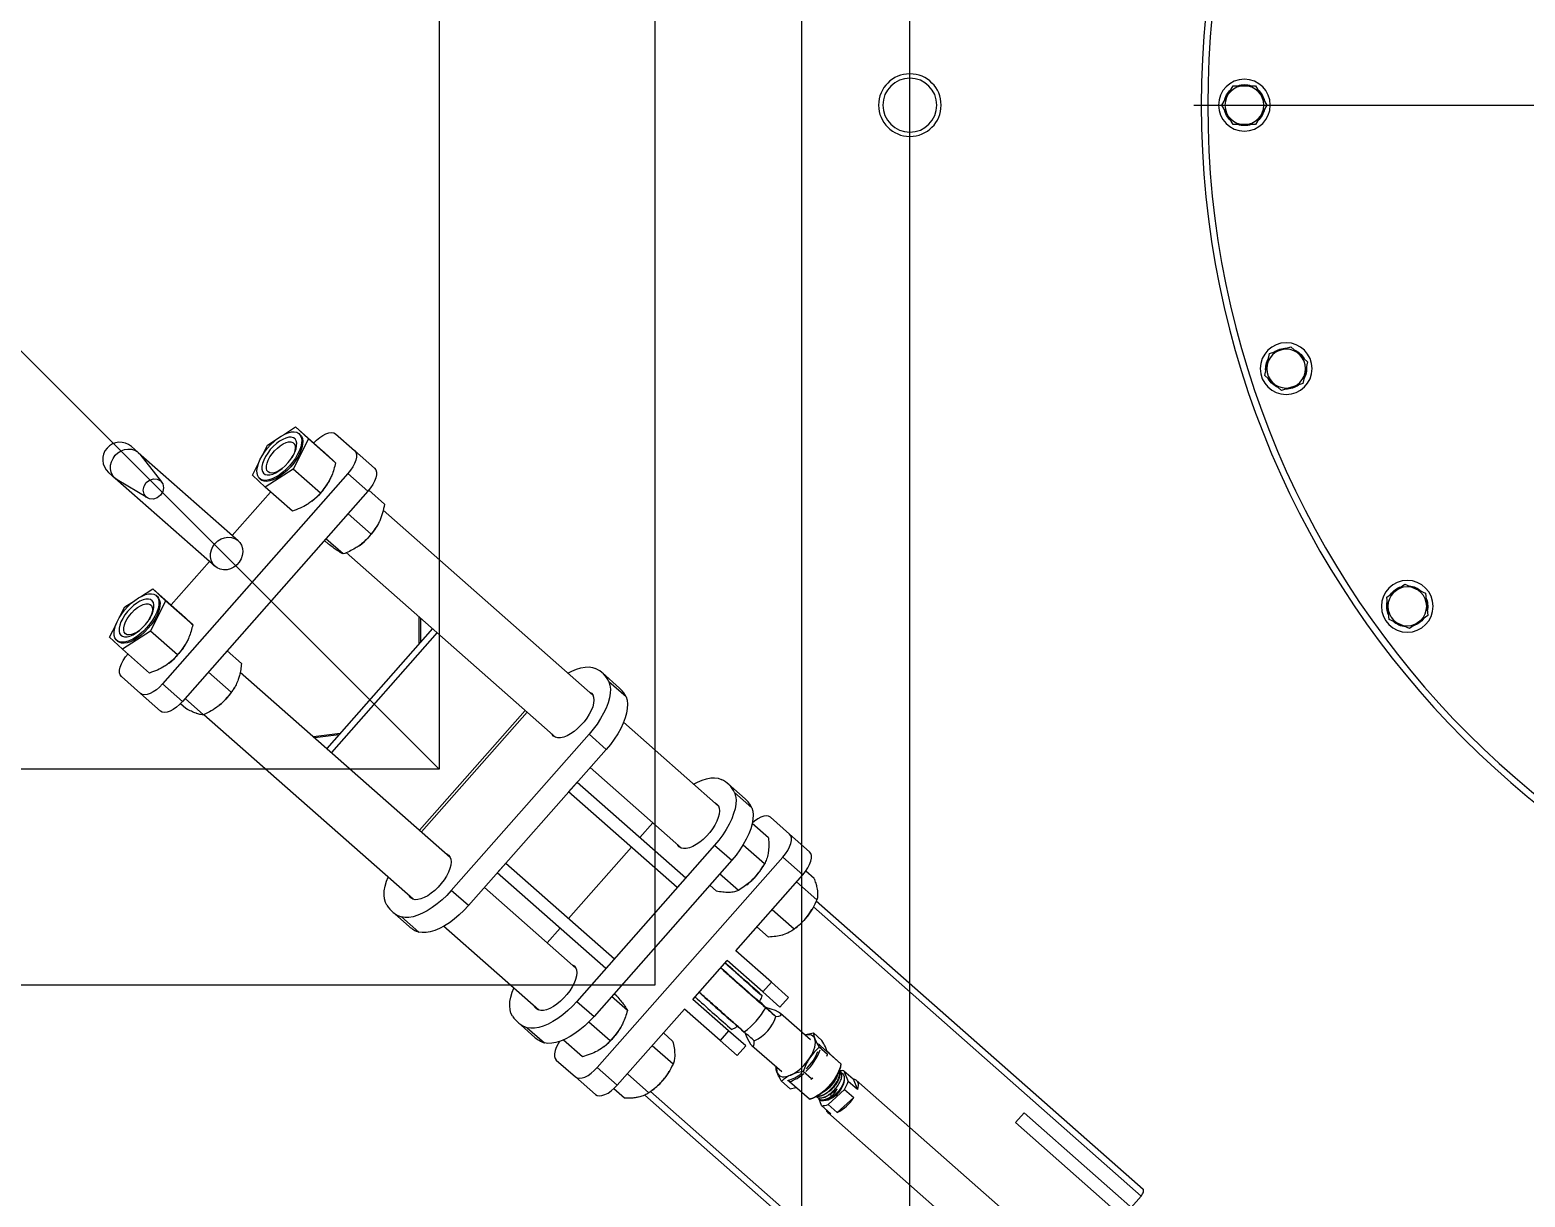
# Model space of a CAD drawing. Header units: millimetres. Extents: x 163705 to 1616509, y 81827 to 302547.
# Drawn here: x 620347 to 621040, y 152585 to 153125 of the extents above; entities that cross this region are included whole.
import ezdxf

# ---------------------------------------------------------------- set-up
doc = ezdxf.new("R2010")
doc.units = ezdxf.units.MM
doc.header["$LTSCALE"] = 10
doc.linetypes.add('ACAD_ISO02W100', pattern=[15, 12, -3])
doc.layers.add('1-文本', color=4, linetype='Continuous', lineweight=0)
doc.layers.add('1-虚线', color=8, linetype='ACAD_ISO02W100', lineweight=0)

# ---------------------------------------------------------------- blocks, each defined once
blk = doc.blocks.new('G$C2612153E')
blk.add_line((1827.78, 4044.19), (3627.78, 5844.19))
at = {"lineweight": 25}
for p, q in [((1862.85, 4182.5), (1870.65, 4191.34)), ((1883.37, 4190.83), (1888.95, 4196.79)), ((1886.95, 4192.98), (1887.42, 4193.5)), ((1888.95, 4196.79), (1894.85, 4193.83)), ((1898.2, 4192.15), (1902.92, 4189.78)), ((1921.67, 4147.9), (1962.5, 4194.2)), ((1953.42, 4179.27), (1961.83, 4193.28)), ((1962.5, 4194.2), (1965.23, 4197.3)), ((1872.31, 4178.28), (1883.37, 4190.83)), ((1891.76, 4177.85), (1883.37, 4190.83)), ((1902.92, 4189.78), (1905.81, 4185.31)), ((1977.23, 4186.72), (1974.5, 4183.62)), ((1862.85, 4182.5), (1854.68, 4173.24)), ((1880.7, 4165.31), (1891.76, 4177.85)), ((1905.74, 4170.84), (1891.76, 4177.85)), ((1907.68, 4182.42), (1911.31, 4176.8)), ((1974.5, 4183.62), (1933.67, 4137.32)), ((1973.67, 4182.84), (1960.82, 4172.74)), ((1867.23, 4172.35), (1859.07, 4163.09)), ((1964.73, 4086.37), (1867.23, 4172.35)), ((1894.68, 4158.3), (1905.74, 4170.84)), ((1900.25, 4164.26), (1911.31, 4176.8)), ((1911.31, 4176.8), (1905.74, 4170.84)), ((1908.19, 4175.18), (1907.73, 4174.65)), ((1855.8, 4161.42), (1858.09, 4164.02)), ((1876.92, 4169.23), (1876.87, 4169.29)), ((1903.85, 4168.34), (1924.01, 4150.56)), ((1852.9, 4153.28), (1860.47, 4161.86)), ((1956.57, 4077.11), (1859.07, 4163.09)), ((1885.46, 4161.7), (1885.42, 4161.73)), ((1767.48, 4056.22), (1852.97, 4153.15)), ((1863.37, 4140.44), (1872.72, 4151.05)), ((1872.78, 4136.31), (1786.98, 4039.02)), ((1865.68, 4138.88), (1865.41, 4139.04)), ((1876.74, 4135.75), (1882.58, 4142.36)), ((1936.01, 4139.98), (1956.17, 4122.2)), ((1958.37, 4124.69), (1963.95, 4130.65)), ((1963.95, 4130.65), (1969.85, 4127.68)), ((1947.3, 4112.15), (1958.37, 4124.69)), ((1966.75, 4111.71), (1958.37, 4124.69)), ((1961.95, 4126.83), (1962.42, 4127.36)), ((1973.21, 4126), (1977.93, 4123.63)), ((1977.93, 4123.63), (1980.82, 4119.16)), ((1982.69, 4116.27), (1986.32, 4110.65)), ((1955.69, 4099.17), (1966.75, 4111.71)), ((1980.73, 4104.69), (1966.75, 4111.71)), ((1975.26, 4098.11), (1986.32, 4110.65)), ((1986.32, 4110.65), (1980.73, 4104.69)), ((1983.19, 4109.04), (1982.73, 4108.51)), ((1843.68, 4090.64), (1842.28, 4101.73)), ((1842.85, 4102.38), (1844.41, 4090)), ((1951.92, 4103.08), (1951.87, 4103.15)), ((1969.67, 4092.15), (1980.73, 4104.69)), ((1891.02, 4045.12), (1835.52, 4094.06)), ((1892.89, 4047.24), (1837.39, 4096.19)), ((1927.46, 4088.59), (1934.5, 4096.57)), ((1932.04, 4095.43), (1933.68, 4097.29)), ((1960.46, 4095.56), (1960.42, 4095.58)), ((1842.48, 3990.07), (1928.08, 4087.14)), ((1983.15, 4092.13), (1975.35, 4083.29)), ((1931.91, 4080.4), (1931.9, 4080.41)), ((1936.7, 4075.61), (1946.13, 4086.31)), ((1964.73, 4086.37), (1956.57, 4077.11)), ((1975.35, 4083.29), (1967.18, 4074.03)), ((1950.51, 4069.46), (1956.96, 4076.77)), ((1947.7, 4070.07), (1861.98, 3972.88)), ((1940.52, 4072.83), (1940.41, 4072.9)), ((1752.32, 4053.58), (1759.32, 4061.52)), ((1754.83, 4058), (1761.83, 4065.94)), ((1799.47, 4053.18), (1854.97, 4004.24)), ((1885.87, 4053.43), (1898.35, 4053.43)), ((1897.78, 4052.78), (1886.61, 4052.78)), ((1798.69, 4052.3), (1854.19, 4003.35)), ((1716.14, 3998.01), (1754.98, 4042.05)), ((1764.54, 4030.59), (1771.54, 4038.53)), ((1843.92, 3974.7), (1771.54, 4038.53)), ((1836.92, 3966.76), (1764.54, 4030.59)), ((1772.98, 4023.15), (1735.64, 3980.81)), ((1735.4, 3966.93), (1779.73, 4017.2)), ((1784.23, 4013.23), (1739.9, 3962.96)), ((1779.73, 4017.2), (1784.23, 4013.23)), ((1703.5, 3999.8), (1710.5, 4007.73)), ((1707.99, 4003.31), (1700.99, 3995.37)), ((1747.36, 3994.09), (1754.11, 3988.14)), ((1692.96, 3989.87), (1685.17, 3981.03)), ((1694.53, 3977.77), (1702.28, 3986.56)), ((1758.61, 3984.17), (1791.61, 3955.07)), ((1772.9, 3933.86), (1817.23, 3984.13)), ((1817.23, 3984.13), (1821.73, 3980.16)), ((1677, 3971.77), (1685.17, 3981.03)), ((1720.21, 3980.32), (1713.21, 3972.39)), ((1792.59, 3916.49), (1720.21, 3980.32)), ((1821.73, 3980.16), (1777.4, 3929.89)), ((1681.38, 3961.62), (1689.55, 3970.88)), ((1689.55, 3970.88), (1787.05, 3884.89)), ((1701.88, 3964.9), (1710.63, 3974.82)), ((1785.59, 3908.56), (1713.21, 3972.39)), ((1791.14, 3931.87), (1828.48, 3974.2)), ((1836.92, 3966.76), (1843.92, 3974.7)), ((1675.35, 3958.26), (1679.74, 3963.24)), ((1699.23, 3967.75), (1699.12, 3967.89)), ((1715.94, 3956.93), (1722.41, 3964.27)), ((1722.66, 3961.83), (1723.76, 3963.08)), ((1739.9, 3962.96), (1735.4, 3966.93)), ((1861.26, 3957.51), (1868.26, 3965.45)), ((1872.33, 3968.49), (1865.33, 3960.55)), ((1677.84, 3946.91), (1686.69, 3956.94)), ((1681.38, 3961.62), (1716.63, 3930.53)), ((1707.74, 3960.25), (1707.74, 3960.25)), ((1849.48, 3958.71), (1810.64, 3914.67)), ((1676.79, 3948.85), (1543.21, 3797.39)), ((1796.11, 3951.1), (1802.86, 3945.15)), ((1678.42, 3946.17), (1544.52, 3794.34)), ((1679.22, 3945.07), (1678.85, 3945.54)), ((1691.08, 3935.76), (1699.66, 3945.5)), ((1688.04, 3937.38), (1687.73, 3937.57)), ((1701.82, 3935.96), (1705.61, 3940.25)), ((1702.05, 3914), (1716.63, 3930.53)), ((1777.4, 3929.89), (1772.9, 3933.86)), ((1706.55, 3910.03), (1721.13, 3926.56)), ((1721.13, 3926.56), (1739.13, 3910.69)), ((1702.05, 3914), (1695.06, 3906.07)), ((1706.55, 3910.03), (1702.05, 3914)), ((1771.28, 3915.71), (1773.99, 3918.79)), ((1771.56, 3905.5), (1779.21, 3914.18)), ((1792.59, 3916.49), (1785.59, 3908.56)), ((1699.56, 3902.1), (1706.55, 3910.03)), ((1724.55, 3894.15), (1739.13, 3910.69)), ((1735.45, 3913.17), (1735.84, 3913.59)), ((1737.89, 3911.79), (1738.02, 3911.56)), ((1816.92, 3907.24), (1809.92, 3899.31)), ((1821, 3910.28), (1814, 3902.35)), ((1699.56, 3902.1), (1695.06, 3906.07)), ((1729.05, 3890.18), (1743.63, 3906.72)), ((1743.63, 3906.72), (1778.88, 3875.63)), ((1774.23, 3901.61), (1774.09, 3901.79)), ((1783.88, 3893.44), (1792.61, 3903.35)), ((1687.49, 3885.39), (1699.67, 3899.2)), ((1724.55, 3894.15), (1717.56, 3886.22)), ((1729.05, 3890.18), (1724.55, 3894.15)), ((1750, 3891.52), (1754.76, 3896.91)), ((1783.42, 3893.71), (1782.74, 3894.11)), ((1795.92, 3891.6), (1802.53, 3899.09)), ((1713.2, 3888.16), (1717.29, 3892.66)), ((1717.3, 3892.66), (1717.22, 3892.73)), ((1722.06, 3882.26), (1717.56, 3886.22)), ((1722.06, 3882.26), (1729.05, 3890.18)), ((1753.64, 3879.68), (1762.68, 3889.92)), ((1797.67, 3881.81), (1805.46, 3890.65)), ((1674.82, 3872.61), (1682.98, 3881.87)), ((1679.75, 3881.58), (1683.17, 3885.45)), ((1679.75, 3881.58), (1680.36, 3878.9)), ((1682.98, 3881.87), (1683.56, 3882.52)), ((1683.81, 3882.79), (1683.56, 3882.52)), ((1714.67, 3885.97), (1702.49, 3872.16)), ((1754.22, 3878.92), (1753.68, 3879.63)), ((1778.88, 3875.63), (1787.05, 3884.89)), ((1789.5, 3872.55), (1797.67, 3881.81)), ((1674.81, 3872.6), (1674.82, 3872.61)), ((1674.83, 3872.52), (1674.81, 3872.6)), ((1684.34, 3871.55), (1687.75, 3875.42)), ((1767.23, 3869.13), (1775.56, 3878.57)), ((1777.18, 3870.42), (1780.58, 3874.28)), ((1763.93, 3870.77), (1630.02, 3718.94)), ((1766.71, 3869.39), (1633.21, 3718.01)), ((1671.88, 3866.92), (1668.13, 3862.67)), ((1671.88, 3866.92), (1675.32, 3868.3)), ((1674.57, 3867.71), (1675.11, 3868.33)), ((1675.85, 3869.17), (1675.99, 3869.32)), ((1683.99, 3871.98), (1684.34, 3871.55)), ((1684.34, 3871.55), (1684.85, 3871.04)), ((1699.44, 3867.27), (1691.27, 3858.01)), ((1695.53, 3864.17), (1698.95, 3868.04)), ((1699.44, 3867.27), (1698.63, 3867.42)), ((1700.01, 3867.91), (1699.44, 3867.27)), ((1699.49, 3867.98), (1700.01, 3867.91)), ((1700.01, 3867.91), (1700.4, 3868.34)), ((1702.14, 3866.81), (1705.56, 3870.69)), ((1762.9, 3871.32), (1762.73, 3871.42)), ((1579.35, 3762.78), (1668.73, 3864.12)), ((1668.71, 3859.71), (1672.46, 3863.96)), ((1675.64, 3852.07), (1668.71, 3859.71)), ((1679.39, 3856.32), (1672.46, 3863.96)), ((1676.31, 3862.31), (1677.32, 3862.81)), ((1691.26, 3857.99), (1695.65, 3862.83)), ((1694.82, 3864.45), (1695.53, 3864.17)), ((1695.53, 3864.17), (1695.78, 3864.18)), ((1695.65, 3862.83), (1696.23, 3863.47)), ((1696.23, 3863.47), (1697.12, 3864.48)), ((1696.96, 3864.44), (1698.21, 3864.78)), ((1679.39, 3856.32), (1675.64, 3852.07)), ((1679.31, 3850.34), (1683.06, 3854.59)), ((1684.33, 3852.35), (1679.31, 3850.34)), ((1688.08, 3856.6), (1683.06, 3854.59)), ((1688.08, 3856.6), (1684.33, 3852.35)), ((1687.55, 3858.24), (1686.57, 3857.13)), ((1691.27, 3858.01), (1691.26, 3857.99)), ((1683.73, 3850.89), (1594.35, 3749.55)), ((1610.32, 3716.24), (1664.02, 3777.14)), ((1664.02, 3777.14), (1668.52, 3773.17)), ((1614.82, 3712.27), (1668.52, 3773.17)), ((1624.77, 3723.57), (1630.02, 3718.94))]:
    blk.add_line(p, q, dxfattribs=at)
for points in [[(1727.78, 5944.19), (3727.78, 5944.19), (3727.78, 3944.19), (1727.78, 3944.19)], [(1827.78, 5844.19), (3627.78, 5844.19), (3627.78, 4044.19), (1827.78, 4044.19)]]:
    blk.add_lwpolyline(points, close=True)
for points in [[(1870.65, 4191.34), (1871.4, 4191.9), (1872.41, 4192.19), (1873.64, 4192.19), (1875.05, 4191.9), (1876.57, 4191.34), (1878.16, 4190.53), (1879.74, 4189.49), (1881.26, 4188.26)], [(1907.73, 4174.65), (1907.05, 4174.08), (1906.02, 4173.62), (1904.76, 4173.43), (1903.31, 4173.51), (1901.7, 4173.85), (1899.98, 4174.46), (1898.19, 4175.3), (1896.38, 4176.37), (1894.59, 4177.63), (1892.88, 4179.04), (1891.28, 4180.59), (1889.84, 4182.21), (1888.59, 4183.88), (1887.57, 4185.54), (1886.8, 4187.16), (1886.31, 4188.7), (1886.1, 4190.11), (1886.18, 4191.35), (1886.55, 4192.4), (1886.95, 4192.98)], [(1908.98, 4178.74), (1909.04, 4177.41), (1908.82, 4176.26), (1908.31, 4175.32), (1907.52, 4174.61), (1906.49, 4174.15), (1905.22, 4173.96), (1903.77, 4174.04), (1902.16, 4174.38), (1900.44, 4174.99), (1898.66, 4175.83), (1896.85, 4176.9), (1895.06, 4178.15), (1893.35, 4179.57), (1891.75, 4181.12), (1890.31, 4182.74), (1889.06, 4184.41), (1888.04, 4186.07), (1887.27, 4187.69), (1886.77, 4189.23), (1886.56, 4190.63), (1886.65, 4191.88), (1887.02, 4192.93), (1887.67, 4193.76), (1888.58, 4194.34), (1889.73, 4194.66), (1891.09, 4194.72), (1892.63, 4194.51), (1894.3, 4194.03), (1896.06, 4193.31), (1897.86, 4192.35), (1899.67, 4191.18), (1901.42, 4189.84), (1903.08, 4188.36), (1904.61, 4186.77), (1905.96, 4185.11), (1907.1, 4183.44), (1907.99, 4181.79), (1908.63, 4180.21), (1908.98, 4178.74)], [(1906.52, 4179.97), (1906.19, 4181.3), (1905.57, 4182.73), (1904.68, 4184.22), (1903.56, 4185.71), (1902.25, 4187.15), (1900.78, 4188.5), (1899.22, 4189.71), (1897.6, 4190.73), (1895.99, 4191.54), (1894.45, 4192.1), (1893.02, 4192.4), (1891.75, 4192.42), (1890.68, 4192.17), (1889.87, 4191.65), (1889.32, 4190.88), (1889.06, 4189.89), (1889.09, 4188.71), (1889.43, 4187.39), (1890.05, 4185.96), (1890.93, 4184.47), (1892.05, 4182.98), (1893.36, 4181.54), (1894.83, 4180.19), (1896.4, 4178.98), (1898.01, 4177.96), (1899.62, 4177.15), (1901.17, 4176.59), (1902.6, 4176.29), (1903.87, 4176.27), (1904.93, 4176.52), (1905.75, 4177.04), (1906.3, 4177.8), (1906.56, 4178.79), (1906.52, 4179.97)], [(1961.83, 4193.28), (1962.76, 4194.48), (1963.97, 4195.42), (1965.38, 4196.06), (1966.95, 4196.37), (1968.58, 4196.32), (1970.21, 4195.93), (1971.77, 4195.21), (1973.17, 4194.2)], [(1973.17, 4194.2), (1974.35, 4192.94), (1975.25, 4191.49), (1975.84, 4189.92), (1976.09, 4188.3), (1975.99, 4186.71), (1975.53, 4185.22), (1974.74, 4183.91), (1973.67, 4182.84)], [(1892.07, 4182.93), (1891.29, 4184.05), (1890.56, 4185.38), (1890.1, 4186.65), (1889.93, 4187.79), (1890.06, 4188.75), (1890.48, 4189.51), (1891.17, 4190.03), (1892.11, 4190.29), (1893.25, 4190.27), (1894.56, 4189.98), (1895.97, 4189.43), (1897.44, 4188.64), (1898.89, 4187.65), (1900.27, 4186.49), (1901.52, 4185.22), (1902.6, 4183.88), (1903.45, 4182.53), (1904.05, 4181.22), (1904.37, 4180.01)], [(1867.23, 4172.35), (1865.83, 4173.71), (1864.6, 4175.15), (1863.59, 4176.62), (1862.84, 4178.07), (1862.38, 4179.42), (1862.23, 4180.65), (1862.39, 4181.69), (1862.85, 4182.5)], [(1904.37, 4180.01), (1904.39, 4178.96), (1904.11, 4178.09), (1903.56, 4177.45), (1902.74, 4177.06), (1901.69, 4176.94), (1900.46, 4177.09), (1899.09, 4177.51), (1897.64, 4178.18), (1897.13, 4178.48)], [(1954.67, 4173.23), (1953.46, 4174.74), (1952.87, 4176.53), (1953, 4178.32), (1953.84, 4179.84), (1955.24, 4180.85), (1957, 4181.21), (1958.85, 4180.85), (1960.5, 4179.84), (1961.72, 4178.32), (1962.3, 4176.53), (1962.17, 4174.74), (1961.34, 4173.23), (1959.93, 4172.21), (1958.17, 4171.86), (1956.33, 4172.21), (1954.67, 4173.23)], [(1859.07, 4163.09), (1857.66, 4164.45), (1856.43, 4165.89), (1855.43, 4167.36), (1854.68, 4168.81), (1854.22, 4170.16), (1854.06, 4171.39), (1854.22, 4172.43), (1854.68, 4173.24)], [(1932.33, 4147.9), (1933.51, 4146.64), (1934.42, 4145.19), (1935.01, 4143.62), (1935.26, 4142), (1935.15, 4140.41), (1934.7, 4138.92), (1933.91, 4137.61), (1932.83, 4136.53), (1931.51, 4135.73), (1930.01, 4135.26), (1928.4, 4135.13), (1926.76, 4135.34), (1925.16, 4135.9), (1923.67, 4136.77), (1922.38, 4137.92), (1921.33, 4139.28), (1920.57, 4140.8), (1920.15, 4142.4), (1920.08, 4144.02), (1920.36, 4145.56), (1920.99, 4146.97), (1921.93, 4148.18), (1923.13, 4149.12), (1924.55, 4149.76), (1926.11, 4150.07), (1927.75, 4150.02), (1929.38, 4149.63), (1930.93, 4148.91), (1932.33, 4147.9)], [(1982.73, 4108.51), (1982.05, 4107.93), (1981.01, 4107.48), (1979.75, 4107.29), (1978.3, 4107.37), (1976.69, 4107.71), (1974.97, 4108.32), (1973.18, 4109.16), (1971.37, 4110.23), (1969.59, 4111.49), (1967.87, 4112.91), (1966.27, 4114.45), (1964.83, 4116.08), (1963.59, 4117.74), (1962.57, 4119.41), (1961.8, 4121.03), (1961.31, 4122.56), (1961.1, 4123.97), (1961.18, 4125.21), (1961.55, 4126.26), (1961.95, 4126.83)], [(1983.98, 4112.59), (1984.04, 4111.26), (1983.82, 4110.11), (1983.3, 4109.17), (1982.52, 4108.46), (1981.48, 4108.01), (1980.22, 4107.82), (1978.76, 4107.9), (1977.16, 4108.24), (1975.44, 4108.85), (1973.65, 4109.69), (1971.84, 4110.76), (1970.05, 4112.02), (1968.34, 4113.44), (1966.74, 4114.98), (1965.3, 4116.6), (1964.05, 4118.27), (1963.03, 4119.94), (1962.27, 4121.56), (1961.77, 4123.09), (1961.56, 4124.5), (1961.65, 4125.74), (1962.02, 4126.79), (1962.67, 4127.61), (1963.59, 4128.2), (1964.74, 4128.52), (1966.1, 4128.58), (1967.64, 4128.36), (1969.31, 4127.89), (1971.07, 4127.16), (1972.87, 4126.2), (1974.68, 4125.03), (1976.43, 4123.69), (1978.09, 4122.2), (1979.62, 4120.62), (1980.96, 4118.96), (1982.1, 4117.29), (1983, 4115.64), (1983.63, 4114.06), (1983.98, 4112.59)], [(1981.52, 4113.82), (1981.19, 4115.15), (1980.57, 4116.58), (1979.69, 4118.07), (1978.57, 4119.56), (1977.25, 4121), (1975.79, 4122.35), (1974.22, 4123.56), (1972.61, 4124.58), (1971, 4125.39), (1969.45, 4125.95), (1968.02, 4126.25), (1966.75, 4126.28), (1965.69, 4126.03), (1964.87, 4125.51), (1964.32, 4124.74), (1964.06, 4123.75), (1964.09, 4122.58), (1964.43, 4121.25), (1965.05, 4119.82), (1965.93, 4118.33), (1967.05, 4116.84), (1968.36, 4115.4), (1969.82, 4114.05), (1971.39, 4112.84), (1973.01, 4111.82), (1974.61, 4111.01), (1976.16, 4110.45), (1977.59, 4110.15), (1978.86, 4110.12), (1979.93, 4110.37), (1980.75, 4110.89), (1981.3, 4111.66), (1981.56, 4112.64), (1981.52, 4113.82)], [(1967.07, 4116.79), (1966.29, 4117.91), (1965.56, 4119.24), (1965.1, 4120.51), (1964.93, 4121.65), (1965.06, 4122.61), (1965.48, 4123.37), (1966.17, 4123.89), (1967.11, 4124.14), (1968.26, 4124.12), (1969.56, 4123.83), (1970.98, 4123.28), (1972.44, 4122.5), (1973.89, 4121.5), (1975.27, 4120.34), (1976.53, 4119.07), (1977.6, 4117.73), (1978.46, 4116.38), (1979.05, 4115.07), (1979.37, 4113.87)], [(1979.37, 4113.87), (1979.39, 4112.81), (1979.11, 4111.94), (1978.55, 4111.3), (1977.73, 4110.91), (1976.68, 4110.79), (1975.45, 4110.95), (1974.08, 4111.37), (1972.64, 4112.04), (1972.13, 4112.33)], [(1978.76, 4102.28), (1980.17, 4100.92), (1981.4, 4099.48), (1982.41, 4098.01), (1983.15, 4096.56), (1983.61, 4095.21), (1983.77, 4093.98), (1983.61, 4092.94), (1983.15, 4092.13)], [(1975.35, 4083.29), (1974.6, 4082.73), (1973.59, 4082.44), (1972.35, 4082.44), (1970.95, 4082.73), (1969.43, 4083.29), (1967.84, 4084.1), (1966.26, 4085.14), (1964.73, 4086.37)], [(1967.18, 4074.03), (1966.43, 4073.46), (1965.42, 4073.18), (1964.19, 4073.18), (1962.78, 4073.46), (1961.26, 4074.03), (1959.67, 4074.84), (1958.09, 4075.88), (1956.57, 4077.11)], [(1764.74, 4068.35), (1766.07, 4069.05), (1767.64, 4069.49), (1769.42, 4069.65), (1771.4, 4069.54), (1773.54, 4069.15), (1775.81, 4068.5), (1777.69, 4067.8)], [(1771.54, 4038.53), (1769.31, 4040.61), (1767.23, 4042.8), (1765.33, 4045.05), (1763.64, 4047.34), (1762.19, 4049.63), (1760.99, 4051.89), (1760.07, 4054.07), (1759.43, 4056.16), (1759.09, 4058.12), (1759.06, 4059.91), (1759.32, 4061.52)], [(1764.54, 4030.59), (1762.31, 4032.68), (1760.23, 4034.86), (1758.33, 4037.12), (1756.64, 4039.4), (1755.19, 4041.69), (1753.99, 4043.95), (1753.07, 4046.14), (1752.43, 4048.22), (1752.09, 4050.18), (1752.06, 4051.97), (1752.32, 4053.58)], [(1787.96, 4039.76), (1787.15, 4039.11), (1786.08, 4038.72), (1784.8, 4038.59), (1783.33, 4038.73), (1781.72, 4039.14), (1780, 4039.81), (1778.24, 4040.71), (1776.46, 4041.83), (1774.73, 4043.13), (1773.09, 4044.58), (1771.58, 4046.14), (1770.25, 4047.76), (1769.13, 4049.4), (1768.26, 4051.01), (1767.65, 4052.56), (1767.32, 4054), (1767.29, 4055.29), (1767.54, 4056.4), (1768.09, 4057.29), (1768.9, 4057.94), (1769.08, 4058.03)], [(1788.58, 4040.83), (1788.51, 4040.65), (1787.96, 4039.76)], [(1713.4, 4010.15), (1714.73, 4010.85), (1716.3, 4011.28), (1718.09, 4011.45), (1720.07, 4011.33), (1722.21, 4010.95), (1724.48, 4010.29), (1726.36, 4009.59)], [(1720.21, 3980.32), (1717.98, 3982.41), (1715.9, 3984.59), (1714, 3986.85), (1712.31, 3989.13), (1710.86, 3991.42), (1709.66, 3993.68), (1708.73, 3995.87), (1708.1, 3997.95), (1707.76, 3999.91), (1707.72, 4001.7), (1707.99, 4003.31)], [(1736.63, 3981.55), (1735.82, 3980.9), (1734.75, 3980.51), (1733.47, 3980.38), (1732, 3980.53), (1730.38, 3980.94), (1728.67, 3981.6), (1726.9, 3982.51), (1725.13, 3983.63), (1723.4, 3984.93), (1721.76, 3986.37), (1720.25, 3987.93), (1718.92, 3989.55), (1717.8, 3991.19), (1716.92, 3992.81), (1716.31, 3994.36), (1715.99, 3995.8), (1715.95, 3997.09), (1716.21, 3998.19), (1716.76, 3999.08), (1717.57, 3999.73), (1717.74, 3999.82)], [(1701.59, 3988.35), (1700.47, 3989.05), (1698.89, 3989.87), (1697.36, 3990.43), (1695.96, 3990.72), (1694.73, 3990.72), (1693.72, 3990.43), (1692.96, 3989.87)], [(1713.21, 3972.39), (1710.98, 3974.47), (1708.9, 3976.66), (1707, 3978.91), (1705.31, 3981.2), (1703.86, 3983.49), (1702.66, 3985.74), (1701.73, 3987.93), (1701.1, 3990.02), (1700.76, 3991.97), (1700.72, 3993.77), (1700.99, 3995.37)], [(1863.58, 3974.69), (1863.51, 3974.51), (1862.96, 3973.62), (1862.15, 3972.97), (1861.08, 3972.57), (1859.8, 3972.44), (1858.33, 3972.59), (1856.72, 3973), (1855, 3973.67), (1853.24, 3974.57), (1851.46, 3975.69), (1849.73, 3976.99), (1848.09, 3978.44), (1846.58, 3979.99), (1845.25, 3981.61), (1844.13, 3983.25), (1843.26, 3984.87), (1842.65, 3986.42), (1842.32, 3987.86), (1842.29, 3989.15), (1842.54, 3990.26), (1843.09, 3991.15)], [(1843.09, 3991.15), (1843.9, 3991.8), (1844.08, 3991.89)], [(1872.19, 3984.45), (1873.12, 3982.68), (1874.05, 3980.51), (1874.7, 3978.43), (1875.06, 3976.49), (1875.13, 3974.69), (1874.89, 3973.08), (1874.36, 3971.67)], [(1685.17, 3981.03), (1684.7, 3980.21), (1684.55, 3979.17), (1684.7, 3977.95), (1685.16, 3976.59), (1685.91, 3975.15), (1686.92, 3973.68), (1688.15, 3972.24), (1689.55, 3970.88)], [(1737.24, 3982.63), (1737.18, 3982.45), (1736.63, 3981.55)], [(1677, 3971.77), (1676.54, 3970.95), (1676.38, 3969.91), (1676.53, 3968.69), (1676.99, 3967.33), (1677.74, 3965.89), (1678.75, 3964.42), (1679.98, 3962.98), (1681.38, 3961.62)], [(1868.26, 3965.45), (1866.69, 3964.98), (1864.91, 3964.79), (1862.93, 3964.88), (1860.78, 3965.25), (1858.49, 3965.9), (1856.1, 3966.81), (1853.65, 3967.96), (1851.17, 3969.35), (1848.69, 3970.96), (1846.27, 3972.75), (1843.92, 3974.7)], [(1861.26, 3957.51), (1859.69, 3957.05), (1857.91, 3956.86), (1855.93, 3956.95), (1853.78, 3957.32), (1851.49, 3957.96), (1849.1, 3958.87), (1846.65, 3960.03), (1844.17, 3961.42), (1841.69, 3963.02), (1839.27, 3964.81), (1836.92, 3966.76)], [(1812.24, 3916.48), (1812.18, 3916.3), (1811.63, 3915.41), (1810.82, 3914.76), (1809.75, 3914.36), (1808.47, 3914.24), (1807, 3914.38), (1805.38, 3914.79), (1803.67, 3915.46), (1801.9, 3916.36), (1800.13, 3917.48), (1798.4, 3918.78), (1796.76, 3920.23), (1795.25, 3921.79), (1793.92, 3923.41), (1792.8, 3925.05), (1791.92, 3926.66), (1791.31, 3928.21), (1790.99, 3929.65), (1790.95, 3930.94), (1791.21, 3932.05), (1791.76, 3932.94)], [(1791.76, 3932.94), (1792.57, 3933.59), (1792.74, 3933.68)], [(1820.86, 3926.25), (1821.79, 3924.48), (1822.72, 3922.3), (1823.37, 3920.23), (1823.73, 3918.28), (1823.79, 3916.49), (1823.56, 3914.87), (1823.03, 3913.47)], [(1816.92, 3907.24), (1815.36, 3906.78), (1813.58, 3906.59), (1811.59, 3906.68), (1809.44, 3907.05), (1807.16, 3907.69), (1804.77, 3908.6), (1802.32, 3909.76), (1799.83, 3911.15), (1797.36, 3912.75), (1794.93, 3914.54), (1792.59, 3916.49)], [(1735.81, 3913.62), (1734.74, 3912.44), (1733.39, 3910.92), (1731.93, 3909.29), (1730.39, 3907.55), (1728.8, 3905.77), (1727.2, 3903.97), (1725.62, 3902.19), (1724.1, 3900.47), (1722.67, 3898.85), (1721.36, 3897.35), (1720.19, 3896.03), (1719.2, 3894.89), (1718.4, 3893.97), (1717.8, 3893.28), (1717.43, 3892.84), (1717.3, 3892.66), (1717.39, 3892.75), (1717.72, 3893.1), (1718.27, 3893.69), (1719.03, 3894.54), (1719.99, 3895.6), (1720.04, 3895.65)], [(1737.08, 3910.63), (1736.33, 3909.8), (1735.39, 3908.75), (1734.28, 3907.52), (1733.06, 3906.14), (1731.74, 3904.67), (1730.39, 3903.14), (1729.03, 3901.62), (1727.72, 3900.14), (1726.5, 3898.75), (1725.4, 3897.5), (1724.47, 3896.44), (1723.72, 3895.58), (1723.19, 3894.97), (1722.9, 3894.61), (1722.84, 3894.53), (1723.03, 3894.73), (1723.45, 3895.19), (1724.1, 3895.9), (1724.95, 3896.85), (1725.98, 3897.99), (1727.15, 3899.3), (1728.43, 3900.73), (1729.77, 3902.24), (1731.13, 3903.77), (1732.47, 3905.28), (1733.74, 3906.72), (1734.9, 3908.04), (1735.92, 3909.2), (1736.77, 3910.17), (1737.41, 3910.91), (1737.82, 3911.39), (1738, 3911.61), (1737.93, 3911.55), (1737.62, 3911.22), (1737.08, 3910.63)], [(1725.46, 3897.45), (1725.01, 3896.96), (1724.79, 3896.73), (1724.82, 3896.78), (1725.1, 3897.11), (1725.61, 3897.69), (1726.32, 3898.52), (1727.22, 3899.54), (1728.26, 3900.71), (1729.39, 3901.99), (1730.56, 3903.32), (1731.73, 3904.63), (1732.85, 3905.88), (1733.85, 3907), (1734.71, 3907.96), (1735.38, 3908.7), (1735.83, 3909.19), (1736.04, 3909.42), (1736.01, 3909.37), (1735.74, 3909.04), (1735.23, 3908.45), (1734.51, 3907.63), (1733.62, 3906.61), (1732.58, 3905.44), (1731.45, 3904.16), (1730.27, 3902.83), (1729.1, 3901.52), (1727.99, 3900.27), (1726.98, 3899.15), (1726.13, 3898.19), (1725.46, 3897.45)], [(1809.92, 3899.31), (1808.36, 3898.84), (1806.58, 3898.65), (1804.59, 3898.74), (1802.44, 3899.11), (1800.16, 3899.75), (1797.77, 3900.66), (1795.32, 3901.82), (1792.83, 3903.21), (1790.36, 3904.81), (1787.93, 3906.6), (1785.59, 3908.56)], [(1805.46, 3890.65), (1805.93, 3891.47), (1806.09, 3892.51), (1805.93, 3893.73), (1805.47, 3895.09), (1804.72, 3896.53), (1803.71, 3898), (1802.87, 3899.02)], [(1687.1, 3887.48), (1686.42, 3887.11), (1685.89, 3886.59), (1685.51, 3885.94), (1685.3, 3885.17), (1685.25, 3884.29), (1685.36, 3883.31), (1685.65, 3882.26), (1686.09, 3881.15)], [(1787.05, 3884.89), (1788.57, 3883.67), (1790.16, 3882.63), (1791.74, 3881.81), (1793.27, 3881.25), (1794.67, 3880.96), (1795.9, 3880.96), (1796.92, 3881.25), (1797.67, 3881.81)], [(1691.26, 3857.99), (1689.73, 3858.26), (1688.07, 3858.79), (1686.32, 3859.57), (1684.55, 3860.58), (1682.8, 3861.8), (1681.11, 3863.18), (1679.54, 3864.68), (1678.13, 3866.28), (1676.93, 3867.91), (1675.95, 3869.54), (1675.24, 3871.12), (1674.81, 3872.6)], [(1691.27, 3858.01), (1689.57, 3858.39), (1687.76, 3859.07), (1685.88, 3860.01), (1683.98, 3861.19), (1682.13, 3862.57), (1680.39, 3864.12), (1678.8, 3865.79), (1677.4, 3867.53), (1676.26, 3869.28), (1675.38, 3870.99), (1674.82, 3872.61)], [(1693.98, 3872.44), (1695.25, 3871.66), (1696.52, 3871), (1697.76, 3870.48), (1698.96, 3870.09), (1700.09, 3869.86), (1701.13, 3869.78), (1702.06, 3869.85), (1702.88, 3870.07)], [(1702.88, 3870.07), (1703.56, 3870.45), (1704.09, 3870.96), (1704.47, 3871.61), (1704.68, 3872.38), (1704.73, 3873.27), (1704.62, 3874.24), (1704.56, 3874.51)], [(1759.66, 3873.52), (1761.22, 3872.38), (1762.73, 3871.42)], [(1778.88, 3875.63), (1780.41, 3874.41), (1781.99, 3873.37), (1783.58, 3872.55), (1785.1, 3871.99), (1786.5, 3871.7), (1787.74, 3871.7), (1788.75, 3871.99), (1789.5, 3872.55)], [(1686.57, 3857.13), (1686.21, 3856.82), (1685.38, 3856.49), (1684.33, 3856.44), (1683.1, 3856.66), (1681.76, 3857.16), (1680.36, 3857.9), (1678.97, 3858.86), (1677.65, 3859.98), (1676.47, 3861.21), (1675.48, 3862.5), (1674.73, 3863.79), (1674.25, 3865.01), (1674.07, 3866.12), (1674.19, 3867.05), (1674.57, 3867.71)], [(1683.74, 3856.51), (1683.73, 3856.51), (1682.68, 3856.61), (1681.5, 3856.96), (1680.24, 3857.55), (1678.97, 3858.35), (1677.75, 3859.33), (1676.64, 3860.42), (1675.7, 3861.59), (1674.98, 3862.76), (1674.5, 3863.88), (1674.31, 3864.83)], [(1684.33, 3852.35), (1684.17, 3851.64), (1683.86, 3851.05), (1683.4, 3850.59), (1682.81, 3850.25), (1682.08, 3850.06), (1681.25, 3850.01), (1680.32, 3850.1), (1679.31, 3850.34)], [(1630.02, 3718.94), (1630.48, 3718.57), (1630.96, 3718.26), (1631.43, 3718.01), (1631.89, 3717.84), (1632.31, 3717.76), (1632.68, 3717.76), (1632.98, 3717.84), (1633.21, 3718.01)]]:
    blk.add_lwpolyline(points, dxfattribs=at)
for centre, radius, start, end in [((1971.23, 4192.01), 8, 318.59038, 138.59038), ((1900.7, 4187.66), 30.09, 217.77174, 242.71341), ((1881.11, 4165.42), 30.69, 219.29883, 239.24587), ((1975.7, 4121.52), 30.09, 217.77328, 242.69155), ((1955.9, 4099.01), 30.37, 215.88138, 239.32549), ((1771.1, 4057.75), 12.36, 120.97666, 162.26013), ((1764.35, 4049.68), 12.64, 138.84611, 162.04674), ((1719.77, 3999.54), 12.36, 120.97666, 162.26013), ((1713.02, 3991.48), 12.64, 138.84611, 162.04674), ((1863.05, 3976.66), 12.36, 294.92063, 336.2041), ((1723.33, 3986.51), 30.54, 217.90055, 240.14263), ((1855.85, 3969), 12.7, 295.18593, 318.28273), ((1703.08, 3963.63), 30.23, 217.88337, 230.06523), ((1702.91, 3963.17), 29.77, 229.76047, 239.34147), ((2632.69, 3102.97), 1224.15, 137.89977, 139.20643), ((2406.68, 3303.74), 924.7, 137.82543, 139.15809), ((1741.08, 3907.23), 26.25, 135.73374, 138.63425), ((2609.58, 3123.34), 1178.25, 137.87229, 139.23223), ((2455.78, 3260.19), 972.24, 137.80753, 139.17735), ((1811.71, 3918.46), 12.36, 294.92063, 336.2041), ((1734.07, 3923.08), 34.6, 215.88726, 240.92383), ((1797.25, 3919.44), 29.12, 217.77099, 225.75825), ((1804.52, 3910.8), 12.7, 295.18593, 318.28273), ((1718.36, 3905.27), 17.87, 203.58422, 253.22687), ((1798.4, 3920.42), 30.62, 225.49025, 239.23325), ((1688.86, 3882.51), 5.27, 82.39246, 109.48667), ((1699.9, 3887.18), 17.73, 197.42479, 222.53209), ((1698.46, 3886.34), 15.38, 194.39424, 220.34454), ((1706.07, 3891.33), 22.43, 207.00513, 237.37144), ((1705.84, 3890.93), 24.65, 222.54643, 250.64482), ((1705.74, 3890.66), 23.69, 224.80965, 248.3816), ((1778.46, 3897.83), 30.74, 217.9681, 232.29021), ((1677.95, 3866.58), 6.08, 176.77066, 205.51203), ((1670.59, 3862.48), 2.47, 101.55958, 175.62117), ((1685.38, 3867.85), 18.54, 206.04257, 238.334), ((1682.88, 3857.01), 5.22, 355.5242, 17.83645), ((1687.39, 3868.55), 14.61, 236.79825, 252.74159)]:
    blk.add_arc(centre, radius, start, end, dxfattribs=at)
for centre, major_axis, ratio, start_param, end_param in [((1717.27, 3904.04), (17.85, 5.46), 0.132278, 2.22647, 3.645543), ((1717.27, 3904.04), (3.24, 18.42), 0.137711, 2.633617, 4.079086), ((1683.64, 3865.91), (8.63, -0.28), 0.807957, 3.723723, 4.254336), ((1678.99, 3860.64), (-4.95, 6.48), 0.002387, 1.170993, 1.701604)]:
    blk.add_ellipse(centre, major_axis=major_axis, ratio=ratio, start_param=start_param, end_param=end_param, dxfattribs=at)
for points, knots in [([(1875.72, 4170.91), (1875.62, 4171.06), (1874.88, 4172.24), (1873.63, 4174.63), (1872.75, 4177.06), (1872.31, 4178.28)], [0, 0, 0, 0, 0.571148, 4.324462, 8.147196, 8.147196, 8.147196, 8.147196]), ([(1880.7, 4165.31), (1879.8, 4166.11), (1877.98, 4167.74), (1876.48, 4169.85), (1875.72, 4170.91)], [0, 0, 0, 0, 3.724888, 7.51807, 7.51807, 7.51807, 7.51807]), ([(1886.91, 4160.92), (1886.06, 4161.38), (1884.35, 4162.32), (1882.33, 4163.84), (1881.17, 4164.88), (1880.7, 4165.31)], [0, 0, 0, 0, 2.813627, 5.665543, 7.627719, 7.627719, 7.627719, 7.627719]), ([(1900.25, 4164.26), (1899.58, 4163.53), (1898.23, 4162.05), (1897.2, 4160.95), (1896.68, 4160.39)], [0, 0, 0, 0, 2.608591, 5.26501, 5.26501, 5.26501, 5.26501]), ([(1852.9, 4153.28), (1852.92, 4153.69), (1852.95, 4154.53), (1853.36, 4155.82), (1853.57, 4156.47)], [0, 0, 0, 0, 1.619017, 3.267718, 3.267718, 3.267718, 3.267718]), ([(1853.57, 4156.47), (1853.6, 4156.56), (1853.87, 4157.3), (1854.53, 4158.87), (1855.37, 4160.57), (1855.8, 4161.42)], [0, 0, 0, 0, 0.381299, 2.887017, 5.43908, 5.43908, 5.43908, 5.43908]), ([(1894.68, 4158.3), (1893.68, 4158.53), (1891.69, 4159.01), (1889.09, 4159.89), (1887.55, 4160.61), (1886.91, 4160.92)], [0, 0, 0, 0, 2.993758, 6.012899, 8.218912, 8.218912, 8.218912, 8.218912]), ([(1896.68, 4160.39), (1896.62, 4160.32), (1896.12, 4159.8), (1895.35, 4158.98), (1894.9, 4158.53), (1894.68, 4158.3)], [0, 0, 0, 0, 0.203519, 1.54095, 2.903118, 2.903118, 2.903118, 2.903118]), ([(1857.36, 4145.98), (1857.23, 4146.13), (1856.3, 4147.29), (1854.7, 4149.66), (1853.5, 4152.07), (1852.9, 4153.28)], [0, 0, 0, 0, 0.601261, 4.552462, 8.576742, 8.576742, 8.576742, 8.576742]), ([(1863.37, 4140.44), (1862.3, 4141.24), (1860.15, 4142.84), (1858.29, 4144.93), (1857.36, 4145.98)], [0, 0, 0, 0, 4.060846, 8.196146, 8.196146, 8.196146, 8.196146]), ([(1869.28, 4137.21), (1868.47, 4137.53), (1866.83, 4138.17), (1864.91, 4139.31), (1863.82, 4140.12), (1863.37, 4140.44)], [0, 0, 0, 0, 2.493323, 5.020577, 6.759379, 6.759379, 6.759379, 6.759379]), ([(1876.74, 4135.75), (1875.79, 4135.85), (1873.87, 4136.04), (1871.37, 4136.54), (1869.9, 4137.01), (1869.28, 4137.21)], [0, 0, 0, 0, 2.778676, 5.580911, 7.628436, 7.628436, 7.628436, 7.628436]), ([(1950.72, 4104.77), (1950.62, 4104.93), (1949.87, 4106.1), (1948.62, 4108.49), (1947.75, 4110.92), (1947.3, 4112.15)], [0, 0, 0, 0, 0.571009, 4.323406, 8.145207, 8.145207, 8.145207, 8.145207]), ([(1955.69, 4099.17), (1954.79, 4099.98), (1952.98, 4101.61), (1951.47, 4103.71), (1950.72, 4104.77)], [0, 0, 0, 0, 3.723412, 7.515093, 7.515093, 7.515093, 7.515093]), ([(1928.97, 4091.12), (1929.02, 4091.21), (1929.44, 4091.83), (1930.39, 4093.18), (1931.48, 4094.67), (1932.04, 4095.43)], [0, 0, 0, 0, 0.370464, 2.804973, 5.284511, 5.284511, 5.284511, 5.284511]), ([(1961.9, 4094.78), (1961.05, 4095.24), (1959.34, 4096.18), (1957.32, 4097.7), (1956.16, 4098.75), (1955.69, 4099.17)], [0, 0, 0, 0, 2.814681, 5.667667, 7.630578, 7.630578, 7.630578, 7.630578]), ([(1969.67, 4092.15), (1968.67, 4092.39), (1966.68, 4092.87), (1964.08, 4093.75), (1962.54, 4094.47), (1961.9, 4094.78)], [0, 0, 0, 0, 2.994446, 6.014282, 8.220802, 8.220802, 8.220802, 8.220802]), ([(1971.68, 4094.25), (1971.61, 4094.18), (1971.12, 4093.65), (1970.34, 4092.83), (1969.89, 4092.38), (1969.67, 4092.15)], [0, 0, 0, 0, 0.203536, 1.54108, 2.903362, 2.903362, 2.903362, 2.903362]), ([(1975.26, 4098.11), (1974.58, 4097.38), (1973.23, 4095.9), (1972.2, 4094.8), (1971.68, 4094.25)], [0, 0, 0, 0, 2.608646, 5.26512, 5.26512, 5.26512, 5.26512]), ([(1927.46, 4088.59), (1927.62, 4088.9), (1927.92, 4089.52), (1928.62, 4090.59), (1928.97, 4091.12)], [0, 0, 0, 0, 1.45957, 2.9459, 2.9459, 2.9459, 2.9459]), ([(1931.3, 4081.22), (1930.89, 4081.82), (1929.93, 4083.24), (1928.64, 4085.71), (1927.86, 4087.63), (1927.46, 4088.59)], [0, 0, 0, 0, 2.237685, 5.272044, 8.336923, 8.336923, 8.336923, 8.336923]), ([(1936.7, 4075.61), (1936.2, 4076.02), (1934.97, 4077.03), (1933.12, 4078.84), (1931.91, 4080.42), (1931.3, 4081.22)], [0, 0, 0, 0, 2.008616, 4.890922, 7.808236, 7.808236, 7.808236, 7.808236]), ([(1942.82, 4071.65), (1942.66, 4071.72), (1941.43, 4072.28), (1939.26, 4073.52), (1937.56, 4074.91), (1936.7, 4075.61)], [0, 0, 0, 0, 0.513067, 3.884699, 7.318692, 7.318692, 7.318692, 7.318692]), ([(1950.51, 4069.46), (1949.17, 4069.71), (1946.46, 4070.22), (1944.04, 4071.17), (1942.82, 4071.65)], [0, 0, 0, 0, 3.968412, 8.009583, 8.009583, 8.009583, 8.009583]), ([(1697.42, 3970.45), (1697.34, 3970.6), (1696.68, 3971.76), (1695.61, 3974.13), (1694.9, 3976.55), (1694.53, 3977.77)], [0, 0, 0, 0, 0.553127, 4.188012, 7.890127, 7.890127, 7.890127, 7.890127]), ([(1701.88, 3964.9), (1701.06, 3965.7), (1699.42, 3967.31), (1698.09, 3969.39), (1697.42, 3970.45)], [0, 0, 0, 0, 3.536756, 7.138358, 7.138358, 7.138358, 7.138358]), ([(1708.13, 3960.03), (1707.27, 3960.55), (1705.55, 3961.61), (1703.52, 3963.29), (1702.35, 3964.43), (1701.88, 3964.9)], [0, 0, 0, 0, 2.93194, 5.90378, 7.948466, 7.948466, 7.948466, 7.948466]), ([(1675.82, 3951.7), (1675.72, 3952.23), (1675.48, 3953.48), (1675.32, 3955.67), (1675.34, 3957.39), (1675.35, 3958.26)], [0, 0, 0, 0, 1.769633, 4.169302, 6.593107, 6.593107, 6.593107, 6.593107]), ([(1715.94, 3956.93), (1714.94, 3957.22), (1712.94, 3957.81), (1710.32, 3958.86), (1708.78, 3959.68), (1708.13, 3960.03)], [0, 0, 0, 0, 3.069251, 6.164526, 8.426167, 8.426167, 8.426167, 8.426167]), ([(1718.52, 3958.49), (1718.44, 3958.44), (1717.84, 3958.01), (1716.88, 3957.37), (1716.25, 3957.08), (1715.94, 3956.93)], [0, 0, 0, 0, 0.211847, 1.604002, 3.021906, 3.021906, 3.021906, 3.021906]), ([(1722.66, 3961.83), (1721.9, 3961.18), (1720.35, 3959.88), (1719.13, 3958.96), (1718.52, 3958.49)], [0, 0, 0, 0, 2.635612, 5.319548, 5.319548, 5.319548, 5.319548]), ([(1677.84, 3946.91), (1677.62, 3947.25), (1677.09, 3948.1), (1676.36, 3949.64), (1676, 3951.01), (1675.82, 3951.7)], [0, 0, 0, 0, 1.345523, 3.276309, 5.230547, 5.230547, 5.230547, 5.230547]), ([(1683.68, 3940.45), (1683.52, 3940.58), (1682.34, 3941.59), (1680.27, 3943.67), (1678.66, 3945.82), (1677.84, 3946.91)], [0, 0, 0, 0, 0.611859, 4.632703, 8.727915, 8.727915, 8.727915, 8.727915]), ([(1691.08, 3935.76), (1689.79, 3936.42), (1687.18, 3937.75), (1684.85, 3939.54), (1683.68, 3940.45)], [0, 0, 0, 0, 4.349621, 8.77899, 8.77899, 8.77899, 8.77899]), ([(1695.67, 3934.98), (1695.54, 3934.98), (1694.59, 3934.97), (1692.94, 3935.12), (1691.7, 3935.55), (1691.08, 3935.76)], [0, 0, 0, 0, 0.328626, 2.488202, 4.687721, 4.687721, 4.687721, 4.687721]), ([(1701.82, 3935.96), (1700.73, 3935.7), (1698.53, 3935.17), (1696.63, 3935.04), (1695.67, 3934.98)], [0, 0, 0, 0, 3.094045, 6.244819, 6.244819, 6.244819, 6.244819]), ([(1706.03, 3902.8), (1706.38, 3903.19), (1707.07, 3903.99), (1708.48, 3905.59), (1710.11, 3907.45), (1711.93, 3909.52), (1713.91, 3911.75), (1715.95, 3914.06), (1718.05, 3916.42), (1720.09, 3918.72), (1722.05, 3920.92), (1723.53, 3922.57), (1724.27, 3923.4), (1724.47, 3923.62)], [0, 0, 0, 0, 2.641115, 5.358823, 7.999939, 10.717647, 13.358762, 16.07647, 18.717586, 21.435294, 24.076409, 26.794117, 27.81198, 27.81198, 27.81198, 27.81198]), ([(1770.63, 3909.72), (1770.63, 3909.84), (1770.61, 3910.77), (1770.74, 3912.69), (1771.1, 3914.7), (1771.28, 3915.71)], [0, 0, 0, 0, 0.42332, 3.205174, 6.03848, 6.03848, 6.03848, 6.03848]), ([(1708.69, 3905.88), (1708.57, 3906.04), (1707.97, 3906.87), (1707.5, 3907.79), (1707.12, 3908.52)], [0, 0, 0, 0, 0.595148, 3.077652, 3.077652, 3.077652, 3.077652]), ([(1735.72, 3913.7), (1735.32, 3913.25), (1734.38, 3912.2), (1732.65, 3910.27), (1730.67, 3908.04), (1728.59, 3905.71), (1726.52, 3903.37), (1724.48, 3901.06), (1722.56, 3898.89), (1720.78, 3896.87), (1719.31, 3895.2), (1718.12, 3893.83), (1717.54, 3893.17), (1717.25, 3892.84)], [0, 0, 0, 0, 1.956213, 4.597311, 7.315001, 9.956098, 12.673788, 15.314886, 18.032575, 20.673673, 23.391363, 25.6037, 27.860369, 27.860369, 27.860369, 27.860369]), ([(1771.56, 3905.5), (1771.31, 3906.08), (1770.83, 3907.26), (1770.7, 3908.89), (1770.63, 3909.72)], [0, 0, 0, 0, 2.153763, 4.347014, 4.347014, 4.347014, 4.347014]), ([(1701.99, 3898.12), (1702.59, 3898.81), (1703.79, 3900.21), (1705.28, 3901.93), (1706.03, 3902.8)], [0, 0, 0, 0, 3.083683, 6.187569, 6.187569, 6.187569, 6.187569]), ([(1776.93, 3898.58), (1776.39, 3899.15), (1775.1, 3900.47), (1773.29, 3902.79), (1772.14, 3904.59), (1771.56, 3905.5)], [0, 0, 0, 0, 2.357347, 5.553973, 8.78275, 8.78275, 8.78275, 8.78275]), ([(1722.9, 3894.53), (1722.67, 3894.61), (1721.71, 3894.94), (1720.79, 3895.41), (1720.09, 3895.77)], [0, 0, 0, 0, 0.712801, 3.073792, 3.073792, 3.073792, 3.073792]), ([(1783.88, 3893.44), (1783.24, 3893.82), (1781.7, 3894.73), (1779.33, 3896.39), (1777.74, 3897.85), (1776.93, 3898.58)], [0, 0, 0, 0, 2.22821, 5.425626, 8.661877, 8.661877, 8.661877, 8.661877]), ([(1789.12, 3891.63), (1788.97, 3891.66), (1787.9, 3891.83), (1786.03, 3892.34), (1784.6, 3893.07), (1783.88, 3893.44)], [0, 0, 0, 0, 0.390613, 2.957533, 5.57193, 5.57193, 5.57193, 5.57193]), ([(1683.17, 3885.45), (1683.54, 3885.67), (1684.99, 3886.51), (1686.2, 3887.07), (1687.1, 3887.48)], [0, 0, 0, 0, 1.13998, 4.426223, 4.426223, 4.426223, 4.426223]), ([(1687.1, 3887.48), (1687.39, 3887.59), (1688.48, 3888), (1689.23, 3888.05), (1689.78, 3888.09)], [0, 0, 0, 0, 0.741935, 2.761885, 2.761885, 2.761885, 2.761885]), ([(1717.25, 3892.84), (1716.51, 3891.98), (1715.01, 3890.26), (1713.81, 3888.86), (1713.2, 3888.16)], [0, 0, 0, 0, 3.08892, 6.187569, 6.187569, 6.187569, 6.187569]), ([(1751.04, 3884.71), (1751, 3884.85), (1750.68, 3885.92), (1750.23, 3888.12), (1750.08, 3890.38), (1750, 3891.52)], [0, 0, 0, 0, 0.483875, 3.663672, 6.902281, 6.902281, 6.902281, 6.902281]), ([(1795.92, 3891.6), (1794.72, 3891.5), (1792.31, 3891.3), (1790.19, 3891.52), (1789.12, 3891.63)], [0, 0, 0, 0, 3.377568, 6.817063, 6.817063, 6.817063, 6.817063]), ([(1686.09, 3881.15), (1686.03, 3881.26), (1685.62, 3882.16), (1684.7, 3883.7), (1683.68, 3884.86), (1683.17, 3885.45)], [0, 0, 0, 0, 0.36603, 2.771595, 5.221653, 5.221653, 5.221653, 5.221653]), ([(1687.75, 3875.42), (1687.56, 3876.44), (1687.16, 3878.48), (1686.45, 3880.25), (1686.09, 3881.15)], [0, 0, 0, 0, 2.959473, 5.973208, 5.973208, 5.973208, 5.973208]), ([(1753.64, 3879.68), (1753.13, 3880.39), (1752.09, 3881.83), (1751.39, 3883.74), (1751.04, 3884.71)], [0, 0, 0, 0, 2.821376, 5.694482, 5.694482, 5.694482, 5.694482]), ([(1759.66, 3873.52), (1759.5, 3873.64), (1758.28, 3874.6), (1756.15, 3876.57), (1754.48, 3878.64), (1753.64, 3879.68)], [0, 0, 0, 0, 0.605054, 4.581181, 8.63085, 8.63085, 8.63085, 8.63085]), ([(1693.98, 3872.44), (1693.84, 3872.53), (1692.83, 3873.19), (1690.8, 3874.28), (1688.78, 3875.04), (1687.75, 3875.42)], [0, 0, 0, 0, 0.484837, 3.671201, 6.9165, 6.9165, 6.9165, 6.9165]), ([(1698.95, 3868.04), (1698.21, 3868.84), (1696.73, 3870.45), (1694.9, 3871.77), (1693.98, 3872.44)], [0, 0, 0, 0, 3.297811, 6.656086, 6.656086, 6.656086, 6.656086]), ([(1704.58, 3874.53), (1704.7, 3874.19), (1705.13, 3873), (1705.38, 3871.65), (1705.56, 3870.69)], [0, 0, 0, 0, 1.125982, 3.972881, 3.972881, 3.972881, 3.972881]), ([(1767.23, 3869.13), (1765.91, 3869.74), (1763.24, 3870.97), (1760.86, 3872.66), (1759.66, 3873.52)], [0, 0, 0, 0, 4.347425, 8.774559, 8.774559, 8.774559, 8.774559]), ([(1675.51, 3868.55), (1675.27, 3868.38), (1674.65, 3867.95), (1674.45, 3866.57), (1674.87, 3864.71), (1675.68, 3863.2), (1676.24, 3862.41), (1676.31, 3862.31)], [0, 0, 0, 0, 1.18323, 3.027754, 4.872372, 6.716897, 6.988927, 6.988927, 6.988927, 6.988927]), ([(1677.05, 3863.15), (1676.7, 3863.68), (1676, 3864.74), (1675.42, 3866.27), (1675.24, 3867.61), (1675.39, 3868.61), (1675.77, 3868.99), (1675.9, 3869.13)], [0, 0, 0, 0, 1.445255, 2.884596, 4.296225, 5.740106, 6.551939, 6.551939, 6.551939, 6.551939]), ([(1676.01, 3869.31), (1675.78, 3868.95), (1675.31, 3868.2), (1675.5, 3866.45), (1676.37, 3864.42), (1677.87, 3862.31), (1679.81, 3860.38), (1681.96, 3858.83), (1684.1, 3857.84), (1685.94, 3857.5), (1687.29, 3857.79), (1687.64, 3858.47), (1687.8, 3858.78)], [0, 0, 0, 0, 1.882605, 3.89037, 5.897999, 7.905719, 9.913357, 11.92098, 13.928715, 15.93634, 17.944105, 19.643059, 19.643059, 19.643059, 19.643059]), ([(1687.95, 3858.85), (1687.76, 3858.73), (1687.32, 3858.44), (1686.21, 3858.41), (1684.78, 3858.74), (1683.18, 3859.44), (1681.55, 3860.48), (1679.97, 3861.78), (1678.76, 3863.05), (1677.73, 3864.38), (1676.89, 3865.74), (1676.31, 3867.25), (1676.09, 3868.34), (1676.22, 3868.81), (1676.25, 3868.93)], [0, 0, 0, 0, 1.158555, 2.794982, 4.447438, 6.064362, 7.697677, 9.350785, 10.970516, 11.876467, 13.526201, 15.169184, 16.780534, 17.319218, 17.319218, 17.319218, 17.319218]), ([(1676.4, 3868.81), (1676.37, 3868.58), (1676.26, 3867.85), (1676.86, 3866.2), (1678.1, 3864.11), (1679.9, 3862.08), (1682, 3860.37), (1684.18, 3859.13), (1686.13, 3858.57), (1687.41, 3858.52), (1687.79, 3858.84), (1687.85, 3858.9)], [0, 0, 0, 0, 0.987848, 3.175732, 5.36358, 7.551557, 9.739402, 11.927399, 14.115251, 16.30319, 16.801159, 16.801159, 16.801159, 16.801159]), ([(1686.47, 3859.6), (1686.19, 3859.65), (1685.45, 3859.79), (1684.05, 3860.44), (1682.42, 3861.47), (1680.84, 3862.78), (1679.63, 3864.05), (1678.62, 3865.37), (1678.01, 3866.25), (1677.8, 3866.79), (1677.79, 3866.83)], [0, 0, 0, 0, 1.120154, 2.968272, 4.835125, 6.724601, 8.575929, 9.611416, 11.497036, 11.631451, 11.631451, 11.631451, 11.631451]), ([(1698.21, 3864.78), (1698.52, 3864.91), (1699.67, 3865.4), (1701.1, 3866.22), (1702.14, 3866.81)], [0, 0, 0, 0, 1.189248, 4.427028, 4.427028, 4.427028, 4.427028]), ([(1702.88, 3870.07), (1701.98, 3869.66), (1700.76, 3869.11), (1699.32, 3868.26), (1698.95, 3868.04)], [0, 0, 0, 0, 3.286243, 4.426223, 4.426223, 4.426223, 4.426223]), ([(1705.56, 3870.69), (1705.01, 3870.65), (1704.25, 3870.59), (1703.17, 3870.18), (1702.88, 3870.07)], [0, 0, 0, 0, 2.01995, 2.761885, 2.761885, 2.761885, 2.761885]), ([(1771.42, 3868.89), (1770.83, 3868.83), (1769.62, 3868.72), (1768.28, 3868.86), (1767.53, 3869.05), (1767.23, 3869.13)], [0, 0, 0, 0, 1.559344, 3.139908, 4.227369, 4.227369, 4.227369, 4.227369]), ([(1777.18, 3870.42), (1776.43, 3870.16), (1774.91, 3869.64), (1772.99, 3869.13), (1771.89, 3868.96), (1771.42, 3868.89)], [0, 0, 0, 0, 2.172971, 4.364367, 5.965566, 5.965566, 5.965566, 5.965566]), ([(1678.48, 3863.42), (1678.43, 3863.48), (1678.34, 3863.6), (1678.27, 3863.69), (1678.23, 3863.74)], [0, 0, 0, 0, 0.2032956, 0.4060216, 0.4060216, 0.4060216, 0.4060216]), ([(1678.5, 3863.42), (1678.59, 3863.3), (1678.99, 3862.73), (1679.96, 3861.76), (1681.17, 3860.71), (1681.98, 3860.22), (1682.32, 3860.02)], [0, 0, 0, 0, 0.466664, 2.171684, 3.911861, 5.150817, 5.150817, 5.150817, 5.150817]), ([(1679.35, 3864.41), (1679.31, 3864.47), (1679.22, 3864.59), (1679.14, 3864.68), (1679.11, 3864.73)], [0, 0, 0, 0, 0.2032636, 0.4060216, 0.4060216, 0.4060216, 0.4060216]), ([(1679.36, 3864.42), (1679.66, 3864.05), (1680.32, 3863.23), (1681.57, 3862.11), (1682.58, 3861.32), (1683.11, 3861.04), (1683.18, 3861.01)], [0, 0, 0, 0, 1.424988, 3.15946, 4.898344, 5.160346, 5.160346, 5.160346, 5.160346]), ([(1682.66, 3859.79), (1682.6, 3859.83), (1682.47, 3859.9), (1682.37, 3859.96), (1682.32, 3859.99)], [0, 0, 0, 0, 0.1938831, 0.3886571, 0.3886571, 0.3886571, 0.3886571]), ([(1683.53, 3860.78), (1683.47, 3860.82), (1683.35, 3860.89), (1683.25, 3860.95), (1683.2, 3860.98)], [0, 0, 0, 0, 0.1939357, 0.388657, 0.388657, 0.388657, 0.388657])]:
    blk.add_open_spline(points, degree=3, knots=knots, dxfattribs=at)
blk = doc.blocks.new('A$Cf96f6bcf')
at = {"layer": '1-文本', "lineweight": -2}
blk.add_lwpolyline([(-15.9, 8.89), (-21.09, -0.11), (-15.9, -9.11), (-5.51, -9.11), (-0.31, -0.11), (-5.51, 8.89)], close=True, dxfattribs=at)
blk.add_circle((-10.7, -0.11), 12, dxfattribs=at)
for start, end in [(131.32828, 168.67172), (71.32828, 108.67172), (11.32828, 48.67172), (191.32828, 228.67172), (311.32828, 348.67172), (251.32828, 288.67172)]:
    blk.add_arc((-10.7, -0.11), 9.5, start, end, dxfattribs=at)
blk = doc.blocks.new('*X42')
at = {"layer": '1-文本', "lineweight": -2}
blk.add_circle((0, 0), 9, dxfattribs=at)
at = {"layer": '1-文本', "lineweight": -2, "rotation": 341.9999999999995}
blk.add_blockref('A$Cf96f6bcf', (10.21, -3.2), dxfattribs=at)
blk = doc.blocks.new('*X41')
at = {"layer": '1-文本', "lineweight": -2}
for p, rotation in [((6753.55, -27425.7), 71.99999999999984), ((6863.67, -27481.8), 89.9999999999998), ((6985.73, -27501.14), 107.9999999999998)]:
    blk.add_blockref('*X42', p, dxfattribs=dict(at, rotation=rotation))
blk = doc.blocks.new('*X51')
at = {"ltscale": 2}
blk.add_line((0, -418.5), (0, -83), dxfattribs=at)
blk = doc.blocks.new('A$C2352ff67')
at = {"ltscale": 2}
blk.add_lwpolyline([(2667.18, 50), (2667.18, 1150), (1567.18, 1150), (1567.18, 50)], close=True, dxfattribs=at)
at = {"layer": '1-文本', "lineweight": -2}
blk.add_lwpolyline([(1517.18, 500), (1517.18, 0), (2717.18, 0), (2717.18, 1200), (1517.18, 1200), (1517.18, 700)], dxfattribs=at)
for centre, radius in [((2117.18, 600), 415), ((2117.18, 600), 412), ((2117.18, 50), 14.5), ((2117.18, 50), 12.5)]:
    blk.add_circle(centre, radius, dxfattribs=at)
at = {"ltscale": 2}
blk.add_blockref('*X51', (2117.18, 600), dxfattribs=at)
at = {"layer": '1-文本', "lineweight": -2}
blk.add_blockref('*X41', (-4868.55, 27706.14), dxfattribs=at)
blk = doc.blocks.new('A$C285bc443')
at = {"layer": '1-虚线'}
blk.add_lwpolyline([(2418.33, 1273.9), (721.27, -423.15), (2418.33, -2120.21, -2.414214)], format="xyb", close=True, dxfattribs=at)
at = {"xscale": -1, "rotation": 180}
blk.add_blockref('A$C2352ff67', (-1395.91, 176.85), dxfattribs=at)

msp = doc.modelspace()

# ---------------------------------------------------------------- block references
at = {"rotation": 90}
for name, p in [('G$C2612153E', (624580.646, 150955.08)), ('A$C285bc443', (620881.44, 152369.206))]:
    msp.add_blockref(name, p, dxfattribs=at)

doc.saveas('drawing.dxf')
